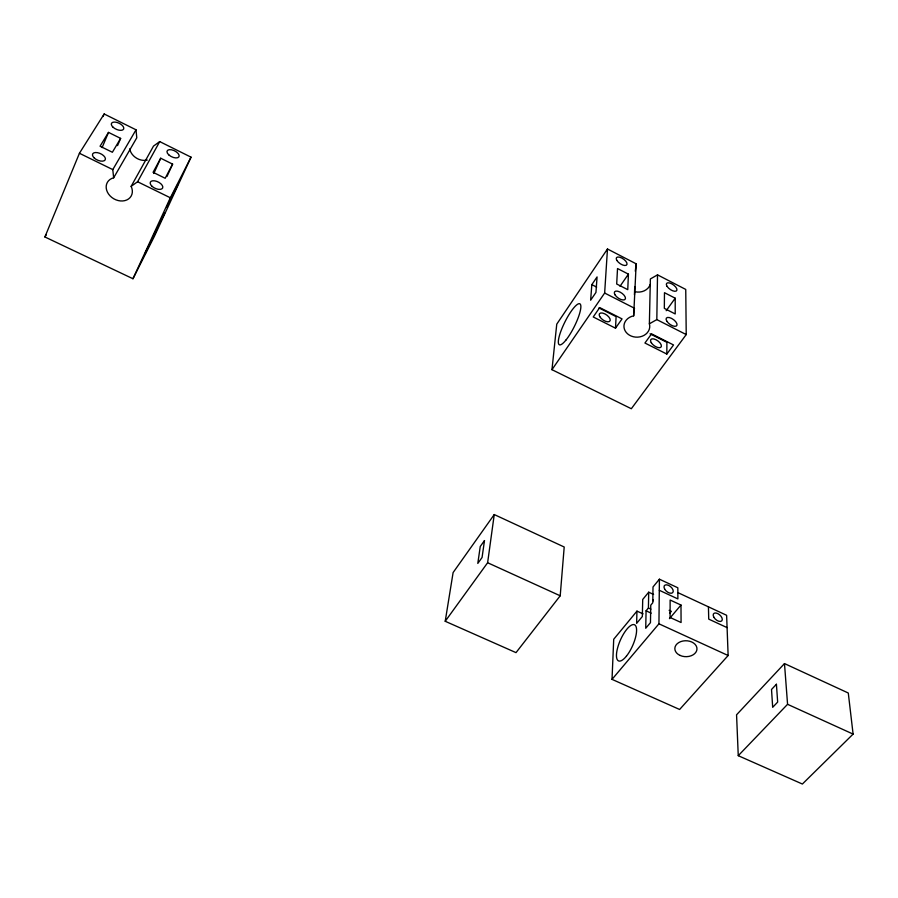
<?xml version="1.0" encoding="UTF-8"?>
<svg xmlns="http://www.w3.org/2000/svg" width="898" height="898" viewBox="0 0 898 898"><rect width="100%" height="100%" fill="white"/><g stroke="black" fill="none" stroke-linecap="round" stroke-linejoin="round"><path stroke-width="1.35" d="M666.821 354.059L673.534 344.967L651.578 333.843L644.932 343.025L666.821 354.059L666.9 342.34L650.051 333.809M677.867 592.613L726.628 615.298L728.132 655.518L679.618 709.476L612.021 679.359L658.941 623.807L659.413 579.199L677.844 587.786L677.878 598.91L659.3 590.289M656.82 319.609L657.516 274.855L685.746 289.437L686.229 334.572L631.328 408.736L551.967 369.684L556.76 324.156L607.475 248.993L636.166 263.821L633.674 315.827A12.898 10.832 0.9 0 0 624.335 328.926A12.898 10.832 0.9 0 0 639.971 336.862A12.898 10.832 0.9 0 0 649.377 323.796L656.82 319.609L686.229 334.572M659.413 579.199L653.014 586.966L652.779 602.76L650.758 605.196L650.466 622.628L645.729 628.263L646.077 610.82L648.412 608.013L648.704 592.197L653.598 594.454M649.377 323.796L650.365 278.964L657.516 274.855M643.103 613.873L636.951 611.134L636.626 623.38L642.328 616.522L642.721 599.46L648.704 592.197M633.674 315.827L633.932 308.845M634.437 294.903L634.74 286.541M628.42 274.148L627.758 289.661L616.69 284.004L617.521 268.536L628.42 274.148L620.024 286.271M612.021 679.359L613.716 639.253L636.951 611.134M615.5 328.185L622.045 318.891L599.696 307.587L593.23 316.96L615.5 328.185L616.107 316.624L598.966 307.947M551.967 369.684L604.646 293.04L607.475 248.993M591.827 284.644L590.637 300.213L595.946 292.445L597.069 276.932L591.827 284.644L596.654 287.102M560.206 595.789L564.202 547.005L494.248 514.554L453.108 572.565L445.217 621.281L516.013 652.633L560.206 595.789L487.625 562.732L494.248 514.554M635.301 271.207L636.166 263.821M44.9 236.971L79.428 153.277L104.168 113.967L136.025 129.806L136.777 137.809L113.653 177.815A13.739 11.034 30.3 0 0 107.412 192.127A13.739 11.034 30.3 0 0 124.822 200.636A13.739 11.034 30.3 0 0 131.142 186.357L153.491 146.105L159.709 141.592L191.027 157.172L154.389 236.342L132.96 278.739L44.9 236.971L46.348 234.603M103.102 116.516L104.168 113.967M102.103 147.598L108.512 132.399L120.635 138.393L117.548 145.599M153.816 173.505L160.697 158.228L172.618 164.121L166.972 176.502M132.96 278.739L170.351 197.785L191.027 157.172M172.618 164.121L165.187 178.275L153.075 172.315L160.697 158.228M131.142 186.357L137.585 181.744L159.709 141.592M113.653 177.815L112.789 169.61L136.025 129.806M120.635 138.393L112.373 152.267L100.06 146.217L108.512 132.399M666.181 310.708L675.206 298.203L664.475 292.692L664.329 308.384L675.217 313.952L675.206 298.203M445.217 621.281L487.625 562.732M669.594 613.424L671.356 611.336L669.145 610.326M669.448 618.655L680.987 605.05L670.133 600.021L670.088 617.465L681.077 622.516L680.987 605.05M784.482 663.577L736.562 714.797L738.257 755.689L802.385 784.033L853.1 734.093L848.284 693.009L784.482 663.577L787.568 704.301L738.257 755.689M787.568 704.301L853.1 734.093M658.941 623.807L728.132 655.518M648.412 608.013L650.882 609.147M646.077 610.82L651.162 613.154M727.088 627.623L708.735 619.126L708.432 606.835M79.428 153.277L112.789 169.61M137.585 181.744L170.351 197.785M604.646 293.04L634.572 308.283M653.362 600.874A5.41 3.121 40 0 1 653.216 599.864M650.242 284.464A12.381 10.608 0.3 0 1 634.965 291.693M147.294 160.046A13.178 10.765 31.6 0 1 129.682 148.866M484.482 540.585L482.069 557.478L477.803 563.416L480.25 546.5L484.482 540.585M144.937 254.044L164.615 212.871L144.937 254.044M170.373 199.12L166.579 207.315L177.658 184.786L170.373 199.12M776.422 684.265L771.517 689.473L772.684 707.31L777.657 702.09L776.422 684.265M680.022 655.405A11.068 7.959 1 0 0 696.971 649.108A11.068 7.959 1 0 0 680.729 641.632A11.068 7.959 1 0 0 680.022 655.405M713.843 617.229A5.455 3.053 41.1 0 0 721.756 620.888A5.455 3.053 41.1 0 0 717.603 613.514A5.455 3.053 41.1 0 0 713.843 617.229M626.478 656.079A19.756 6.724 -66.2 0 0 635.268 625.289A19.756 6.724 -66.2 0 0 617.835 647.076A19.756 6.724 -66.2 0 0 626.478 656.079M664.61 589.009A5.444 3.098 39.9 0 0 672.624 592.714A5.444 3.098 39.9 0 0 668.628 585.395A5.444 3.098 39.9 0 0 664.61 589.009M566.021 339.972A22.899 5.231 -63.4 0 0 580.647 304.86A22.899 5.231 -63.4 0 0 562.148 327.983A22.899 5.231 -63.4 0 0 566.021 339.972M667.046 286.316A6.219 2.795 35.4 0 0 676.261 291.042A6.219 2.795 35.4 0 0 671.637 283.768A6.219 2.795 35.4 0 0 667.046 286.316M616.881 260.454A6.264 2.84 34.5 0 0 626.254 265.269A6.264 2.84 34.5 0 0 621.786 258.029A6.264 2.84 34.5 0 0 616.881 260.454M614.984 294.791A6.466 3.031 34.8 0 0 624.66 299.696A6.466 3.031 34.8 0 0 620.058 292.086A6.466 3.031 34.8 0 0 614.984 294.791M666.821 321.203A6.421 2.975 35.8 0 0 676.329 326.03A6.421 2.975 35.8 0 0 671.558 318.386A6.421 2.975 35.8 0 0 666.821 321.203M152.02 186.301A6.814 3.536 25.5 0 0 162.617 188.064A6.814 3.536 25.5 0 0 154.849 180.868A6.814 3.536 25.5 0 0 152.02 186.301M168.79 154.871A6.589 3.311 25.9 0 0 178.983 156.712A6.589 3.311 25.9 0 0 171.451 149.775A6.589 3.311 25.9 0 0 168.79 154.871M113.058 127.224A6.713 3.345 24.8 0 0 123.565 129.189A6.713 3.345 24.8 0 0 116.044 122.229A6.713 3.345 24.8 0 0 113.058 127.224M94.234 157.992A6.937 3.57 24.3 0 0 105.167 159.889A6.937 3.57 24.3 0 0 97.422 152.66A6.937 3.57 24.3 0 0 94.234 157.992M651.241 342.654A6.353 3.031 35.9 0 0 660.67 347.403A6.353 3.031 35.9 0 0 656.011 339.747A6.353 3.031 35.9 0 0 651.241 342.654M599.808 316.691A6.398 3.087 34.8 0 0 609.405 321.518A6.398 3.087 34.8 0 0 604.904 313.907A6.398 3.087 34.8 0 0 599.808 316.691"/></g></svg>
